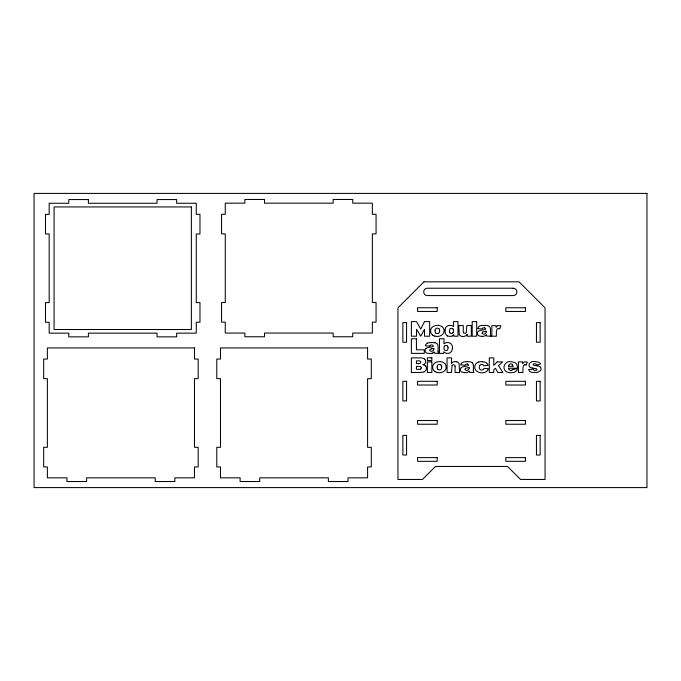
<?xml version="1.0" encoding="UTF-8"?>
<svg xmlns="http://www.w3.org/2000/svg" width="681" height="681" viewBox="0 0 681 681"><rect width="100%" height="100%" fill="white"/><g stroke="black" fill="none" stroke-linecap="round" stroke-linejoin="round"><path stroke-width="1.02" d="M435.04 330.566L435.244 329.553A2.052 2.052 0 0 1 435.695 328.829A2.281 2.281 0 0 1 438.964 328.821M437.125 366.846L437.33 365.842A2.052 2.052 0 0 1 437.781 365.11A2.281 2.281 0 0 1 441.05 365.11M444.991 330.149L445.417 328.233A4.392 4.392 0 0 1 446.387 326.778A4.818 4.818 0 0 1 448.966 325.467L449.749 325.382A6.878 6.878 0 0 1 450.55 325.399L451.052 325.458A4.588 4.588 0 0 1 453.529 326.65L453.52 321.602L457.99 321.602L457.99 336.21L453.818 336.21L453.818 334.66A5.754 5.754 0 0 1 452.193 336.022M452.065 365.408L451.529 372.49L447.059 372.49L447.059 357.883L451.529 357.883L451.529 363.254M425.897 348.561C427.106 346.867 436.495 347.267 432.188 344.926A3.924 3.924 0 0 0 430.486 345.182A1.89 1.89 0 0 0 429.847 346.169M461.173 367.68C462.373 366.012 471.797 366.369 467.472 364.046M482.471 332.158L482.037 333.46L483.442 334.124A2.63 2.63 0 0 0 486.345 331.775M465.378 368.447L464.944 369.74L466.34 370.404A2.63 2.63 0 0 0 469.252 368.063M420.288 369.162L420.645 369.017A1.345 1.345 0 0 0 421.309 367.766M431.737 348.783L433.737 348.272L433.737 348.91M420.109 372.49L423.241 372.107A4.256 4.256 0 0 0 424.178 371.843M491.069 336.21L486.736 336.056A3.763 3.763 0 0 1 486.353 335.129L486.336 334.899M438.683 353.371L434.333 353.175A3.763 3.763 0 0 1 433.976 352.29L433.967 352.12M418.611 363.645L416.44 363.645L416.44 360.862L418.662 360.862A4.954 4.954 0 0 1 419.53 360.93L420.143 361.143A1.294 1.294 0 0 1 420.109 363.339L419.802 363.509A4.375 4.375 0 0 1 418.611 363.637M508.562 366.335L512.997 366.335M508.537 368.217L517.586 368.217L516.879 364.539A4.656 4.656 0 0 0 515.781 363.186A5.346 5.346 0 0 0 515.04 362.667L511.422 361.688A13.484 13.484 0 0 0 510.605 361.662C505.259 360.692 501.369 368.106 505.992 371.409C508.035 372.822 510.665 372.839 513.04 372.541C515.968 372.32 520.837 367.604 512.887 369.357M419.99 372.49L411.375 372.49L411.375 357.883L421.386 357.9L423.735 358.47A3.788 3.788 0 0 1 424.433 358.93L424.723 359.193M483.97 325.373L484.455 325.382A20.251 20.251 0 0 1 487.213 325.561A4.495 4.495 0 0 1 489.264 326.395M431.592 342.534L432.077 342.543A20.251 20.251 0 0 1 434.836 342.722M466.868 361.662L467.362 361.662A20.251 20.251 0 0 1 470.12 361.841A4.495 4.495 0 0 1 472.171 362.684M484.566 327.765C489.06 329.902 479.45 329.834 478.275 331.4A2.784 2.784 0 0 0 477.475 333.392A2.656 2.656 0 0 0 478.309 335.324L478.573 335.546A3.286 3.286 0 0 0 479.186 335.92L481.782 336.405M429.405 353.567L426.8 353.081A3.286 3.286 0 0 1 426.187 352.707L425.931 352.486A2.656 2.656 0 0 1 425.072 350.553A2.784 2.784 0 0 1 425.863 348.536M464.689 372.694L462.084 372.209A3.286 3.286 0 0 1 461.471 371.826L461.216 371.605A2.656 2.656 0 0 1 461.088 367.817M462.578 336.405L461.514 336.269A3.618 3.618 0 0 1 459.845 335.41A2.962 2.962 0 0 1 459.292 334.66L458.781 325.561L463.259 325.561L463.259 331.392A2.162 2.162 0 0 0 463.625 332.847M455.785 361.662L456.645 361.756M482.31 361.679L485.621 362.377A4.529 4.529 0 0 1 486.2 362.718A5.056 5.056 0 0 1 488.115 365.331L483.893 365.816L483.689 365.348A1.694 1.694 0 0 0 483.144 364.786L482.148 364.463A3.78 3.78 0 0 0 481.603 364.446A2.443 2.443 0 0 0 479.833 365.229M477.875 328.608L482.191 329A1.89 1.89 0 0 1 482.855 328.038A3.924 3.924 0 0 1 484.557 327.816M425.497 345.769L429.813 346.161M537.352 365.799L534.857 365.476A11.109 11.109 0 0 1 533.768 365.28C531.912 364.258 534.806 363.135 535.751 364.003A1.371 1.371 0 0 1 536.424 364.837C547.013 364.292 533.708 359.653 530.891 362.309A3.694 3.694 0 0 0 530.193 362.726L530.048 362.845A2.852 2.852 0 0 0 529.128 364.386L529.052 364.965A2.681 2.681 0 0 0 529.495 366.616M532.67 368.115L535.828 368.659A11.202 11.202 0 0 1 536.381 368.787L536.994 369.374A0.877 0.877 0 0 1 536.441 370.277L534.27 370.387L533.104 369.179L528.626 369.553L529.426 371.188L531.112 372.252L537.198 372.516L540.612 370.634L541.08 369.034L540.569 367.374M434.742 336.091C438.76 337.512 444.897 335.069 444.021 330.064A4.954 4.954 0 0 0 442.641 327.203A5.278 5.278 0 0 0 441.628 326.412C437.56 323.73 429.583 326.037 430.63 331.851A4.827 4.827 0 0 0 431.584 334.013L432.724 335.129M436.836 372.371C440.845 373.792 446.983 371.349 446.115 366.352A4.954 4.954 0 0 0 444.727 363.492M420.645 366.727L419.828 366.489A6.129 6.129 0 0 0 418.968 366.438L416.44 366.429L416.44 369.315L418.994 369.315A4.81 4.81 0 0 0 420.296 369.179M434.818 371.409L433.669 370.294A4.827 4.827 0 0 1 432.716 368.14C431.677 362.326 439.637 360.011 443.714 362.692A5.278 5.278 0 0 1 444.719 363.492M490.49 329.255L490.49 333.954M486.115 331.749L486.115 331.111L484.123 331.621A6.997 6.997 0 0 0 482.463 332.132M473.397 365.535L473.397 370.234M469.022 368.038L469.022 367.391L467.021 367.902A6.997 6.997 0 0 0 465.37 368.412M467.132 334.507L467.132 336.21L471.303 336.21L471.303 325.561L466.834 325.561L466.289 332.66A1.856 1.856 0 0 1 463.684 332.805M455.104 366.684L455.104 372.49L459.581 372.49L459.071 363.39A2.92 2.92 0 0 0 458.5 362.658A3.763 3.763 0 0 0 456.645 361.773M438.113 351.115L438.113 346.416A3.711 3.711 0 0 0 436.887 343.565A4.495 4.495 0 0 0 434.827 342.756M498.441 328.523A4.52 4.52 0 0 1 499.667 328.897L500.807 325.807L497.837 325.544L496.057 327.348L496.057 325.62L491.878 325.62L491.878 336.21L496.355 336.21L496.423 331.247L497.062 329.221A1.72 1.72 0 0 1 498.432 328.548M477.781 328.582A3.992 3.992 0 0 1 479.85 325.893A11.117 11.117 0 0 1 483.961 325.484M489.264 326.403A3.711 3.711 0 0 1 490.422 329.255M491.001 336.244A5.439 5.439 0 0 1 490.397 333.954M486.319 334.882A6.231 6.231 0 0 1 484.591 336.031A8.572 8.572 0 0 1 481.782 336.363M467.243 334.609A6.112 6.112 0 0 1 462.578 336.533M452.976 328.932A2.767 2.767 0 0 1 453.461 330.83A5.635 5.635 0 0 1 453.503 331.17L453.188 332.464A1.651 1.651 0 0 1 452.925 332.822M452.933 328.957A2.171 2.171 0 0 0 451.265 328.37A1.873 1.873 0 0 0 449.988 328.94A1.49 1.49 0 0 0 449.809 329.195L449.451 330.591A6.214 6.214 0 0 0 449.443 331.085A2.954 2.954 0 0 0 449.937 332.864M452.908 332.805A2.017 2.017 0 0 1 450.005 332.822M452.141 335.92A5.346 5.346 0 0 1 447.715 335.903M447.553 336.15A5.933 5.933 0 0 1 445.17 330.183M435.585 333.018A3.354 3.354 0 0 1 435.133 330.583M435.712 332.932A2.29 2.29 0 0 0 438.964 332.958A1.873 1.873 0 0 0 439.305 332.481L439.594 331.213A5.976 5.976 0 0 0 439.603 330.694A3.056 3.056 0 0 0 439.024 328.778M434.75 336.082A6.274 6.274 0 0 1 432.724 335.137M448.047 347.804A6.163 6.163 0 0 1 448.038 348.297L447.672 349.728A1.566 1.566 0 0 1 447.477 349.983A1.907 1.907 0 0 1 446.183 350.596A2.12 2.12 0 0 1 444.557 350A1.779 1.779 0 0 1 444.208 349.413L444.029 348.783A5.005 5.005 0 0 1 443.978 347.846A2.75 2.75 0 0 1 444.455 346.186M447.553 346.059A2.809 2.809 0 0 1 447.996 347.795M447.477 346.11A1.89 1.89 0 0 0 446.132 345.505A2.137 2.137 0 0 0 444.489 346.203M433.967 348.936A2.63 2.63 0 0 1 431.064 351.251L429.66 350.621L430.094 349.319A6.997 6.997 0 0 1 431.745 348.808M425.404 345.744A3.992 3.992 0 0 1 427.472 343.054M427.506 343.105A11.117 11.117 0 0 1 431.584 342.645M438.624 353.405A5.439 5.439 0 0 1 438.019 351.115M433.942 352.043A6.231 6.231 0 0 1 432.214 353.192M432.222 353.218A8.572 8.572 0 0 1 429.405 353.524M532.678 368.004A5.771 5.771 0 0 1 529.409 366.744M537.352 365.901A5.508 5.508 0 0 1 540.671 367.255M524.974 364.812A4.52 4.52 0 0 1 526.2 365.178L527.341 362.088L524.464 361.798L522.591 363.637L522.591 361.9L518.42 361.9L518.42 372.49L522.889 372.49L522.957 367.527L523.604 365.501A1.72 1.72 0 0 1 524.974 364.837M508.579 366.335A2.401 2.401 0 0 1 512.35 364.318M512.282 364.454A2.886 2.886 0 0 1 512.921 366.327M508.579 368.217A2.647 2.647 0 0 0 509.175 369.766A2.315 2.315 0 0 0 510.818 370.285M512.929 369.391A2.988 2.988 0 0 1 510.827 370.404M478.428 362.139A5.482 5.482 0 0 0 475.398 364.514C472.001 371.119 481.527 374.984 486.294 371.639A5.695 5.695 0 0 0 488.362 368.77L484.089 368.327L483.612 369.213A2.086 2.086 0 0 1 482.889 369.774L482.131 369.987A3.499 3.499 0 0 1 481.697 370.013A2.443 2.443 0 0 1 479.926 369.34A2.852 2.852 0 0 1 479.296 367.502A5.491 5.491 0 0 1 479.271 366.982L479.475 365.927A2.222 2.222 0 0 1 479.858 365.254M478.394 362.037A11.041 11.041 0 0 1 482.301 361.756M466.868 361.764A11.117 11.117 0 0 0 462.791 362.224A3.992 3.992 0 0 0 460.688 364.871L465.097 365.288A1.89 1.89 0 0 1 465.761 364.326A3.924 3.924 0 0 1 467.464 364.097M472.171 362.684A3.711 3.711 0 0 1 473.329 365.535M473.304 370.234A5.439 5.439 0 0 0 473.908 372.533L469.618 372.294A3.763 3.763 0 0 1 469.26 371.409L469.243 371.188A6.231 6.231 0 0 1 467.498 372.311A8.572 8.572 0 0 1 464.689 372.652M451.469 363.186A6.052 6.052 0 0 1 455.785 361.577M455.036 366.667A2.154 2.154 0 0 0 454.712 365.152A1.881 1.881 0 0 0 452.133 365.467M437.67 369.306A3.354 3.354 0 0 1 437.219 366.863M437.798 369.221A2.29 2.29 0 0 0 441.05 369.247A1.873 1.873 0 0 0 441.39 368.761L441.68 367.493A5.976 5.976 0 0 0 441.688 366.974M441.118 365.067A3.056 3.056 0 0 1 441.637 366.974M436.836 372.362A6.274 6.274 0 0 1 434.81 371.417M420.79 366.821A1.268 1.268 0 0 1 421.326 367.757M424.706 359.21A3.209 3.209 0 0 1 424.799 363.756A4.035 4.035 0 0 1 423.046 364.684M423.046 364.718A6.708 6.708 0 0 1 424.229 365.067L424.561 365.229A3.328 3.328 0 0 1 425.693 366.131M425.795 366.072A3.873 3.873 0 0 1 424.135 371.741M452.524 347.897L451.758 351.149L449.537 353.184L446.208 353.422L443.774 351.822L443.774 353.371L439.5 353.371L439.5 338.763L443.978 338.763L443.978 343.82A4.818 4.818 0 0 1 446.702 342.594L446.949 342.56A6.606 6.606 0 0 1 448.004 342.56L448.268 342.586A4.92 4.92 0 0 1 451.103 343.914A4.358 4.358 0 0 1 452.065 345.369L452.524 347.897M424.493 321.602L420.747 329.136L416.542 321.602L411.375 321.602L411.375 336.21L416.542 336.21L416.542 329.298L420.747 336.21L424.493 329.298L424.493 336.21L429.66 336.21L429.66 321.602L424.493 321.602M497.139 361.917L493.768 365.425L493.768 357.891L489.298 357.891L489.298 372.49L493.768 372.49L493.768 369.749L495.453 368.259L497.845 372.49L502.918 372.49L498.466 365.62L502.68 361.917L497.139 361.917M423.965 281.832L397.959 307.838L397.959 479.45L422.475 479.45L435.474 466.442L507.532 466.442L520.539 479.45L545.055 479.45L545.055 307.838L519.05 281.832L423.965 281.832M646.95 193.404L34.05 193.404L34.05 487.596L646.95 487.596L646.95 193.404M264.492 199.465L244.879 199.465L244.879 203.168L225.266 203.168L225.266 214.277L221.563 214.277L221.563 233.889L225.266 233.889L225.266 302.534L221.563 302.534L221.563 322.147L225.266 322.147L225.266 333.06L244.879 333.06L244.879 336.755L264.492 336.755L264.492 333.06L333.137 333.06L333.137 336.755L352.749 336.755L352.749 333.06L372.362 333.06L372.362 322.147L376.065 322.147L376.065 302.534L372.362 302.534L372.362 233.889L376.065 233.889L376.065 214.277L372.362 214.277L372.362 203.168L352.749 203.168L352.749 199.465L333.137 199.465L333.137 203.168L264.492 203.168L264.492 199.465M88.402 199.559L68.79 199.559L68.79 203.261L49.177 203.261L49.177 214.362L45.474 214.362L45.474 233.975L49.177 233.975L49.177 302.619L45.474 302.619L45.474 322.232L49.177 322.232L49.177 333.145L68.79 333.145L68.79 336.848L88.402 336.848L88.402 333.145L157.047 333.145L157.047 336.848L176.66 336.848L176.66 333.145L196.273 333.145L196.273 322.232L199.976 322.232L199.976 302.619L196.273 302.619L196.273 233.975L199.976 233.975L199.976 214.362L196.273 214.362L196.273 203.261L176.66 203.261L176.66 199.559L157.047 199.559L157.047 203.261L88.402 203.261L88.402 199.559M191.37 206.939L54.08 206.939L54.08 329.519L191.37 329.519L191.37 206.939M513.185 288.225L427.379 288.225A3.677 3.677 0 0 0 423.701 291.902A3.677 3.677 0 0 0 427.379 295.58L513.185 295.58A3.677 3.677 0 0 0 516.862 291.902A3.677 3.677 0 0 0 513.185 288.225M437.185 307.761L417.572 307.761L417.572 311.464L437.185 311.464L437.185 307.761M525.443 307.761L505.83 307.761L505.83 311.464L525.443 311.464L525.443 307.761M476.674 321.602L472.205 321.602L472.205 336.21L476.674 336.21L476.674 321.602M406.566 322.624L402.863 322.624L402.863 342.237L406.566 342.237L406.566 322.624M540.152 322.624L536.449 322.624L536.449 342.237L540.152 342.237L540.152 322.624M416.44 338.78L411.375 338.78L411.375 353.371L424.272 353.371L424.272 349.796L416.44 349.796L416.44 338.78M194.468 347.948L47.372 347.948L47.372 359.049L43.669 359.049L43.669 378.662L47.372 378.662L47.372 447.306L43.669 447.306L43.669 466.919L47.372 466.919L47.372 477.832L66.985 477.832L66.985 481.535L86.598 481.535L86.598 477.832L155.242 477.832L155.242 481.535L174.855 481.535L174.855 477.832L194.468 477.832L194.468 466.919L198.171 466.919L198.171 447.306L194.468 447.306L194.468 378.662L198.171 378.662L198.171 359.049L194.468 359.049L194.468 347.948M367.587 347.948L220.491 347.948L220.491 359.049L216.788 359.049L216.788 378.662L220.491 378.662L220.491 447.306L216.788 447.306L216.788 466.919L220.491 466.919L220.491 477.832L240.104 477.832L240.104 481.535L259.716 481.535L259.716 477.832L328.361 477.832L328.361 481.535L347.974 481.535L347.974 477.832L367.587 477.832L367.587 466.919L371.29 466.919L371.29 447.306L367.587 447.306L367.587 378.662L371.29 378.662L371.29 359.049L367.587 359.049L367.587 347.948M431.848 357.78L427.379 357.78L427.379 360.564L431.848 360.564L431.848 357.78M431.848 361.917L427.379 361.917L427.379 372.49L431.848 372.49L431.848 361.917M406.566 381.309L402.863 381.309L402.863 400.922L406.566 400.922L406.566 381.309M437.185 381.309L417.572 381.309L417.572 385.012L437.185 385.012L437.185 381.309M525.443 381.309L505.83 381.309L505.83 385.012L525.443 385.012L525.443 381.309M540.152 381.309L536.449 381.309L536.449 400.922L540.152 400.922L540.152 381.309M437.185 420.535L417.572 420.535L417.572 424.237L437.185 424.237L437.185 420.535M525.443 420.535L505.83 420.535L505.83 424.237L525.443 424.237L525.443 420.535M406.566 435.397L402.863 435.397L402.863 455.01L406.566 455.01L406.566 435.397M540.152 435.397L536.449 435.397L536.449 455.01L540.152 455.01L540.152 435.397M437.185 457.623L417.572 457.623L417.572 461.318L437.185 461.318L437.185 457.623M525.443 457.623L505.83 457.623L505.83 461.318L525.443 461.318L525.443 457.623"/></g></svg>
